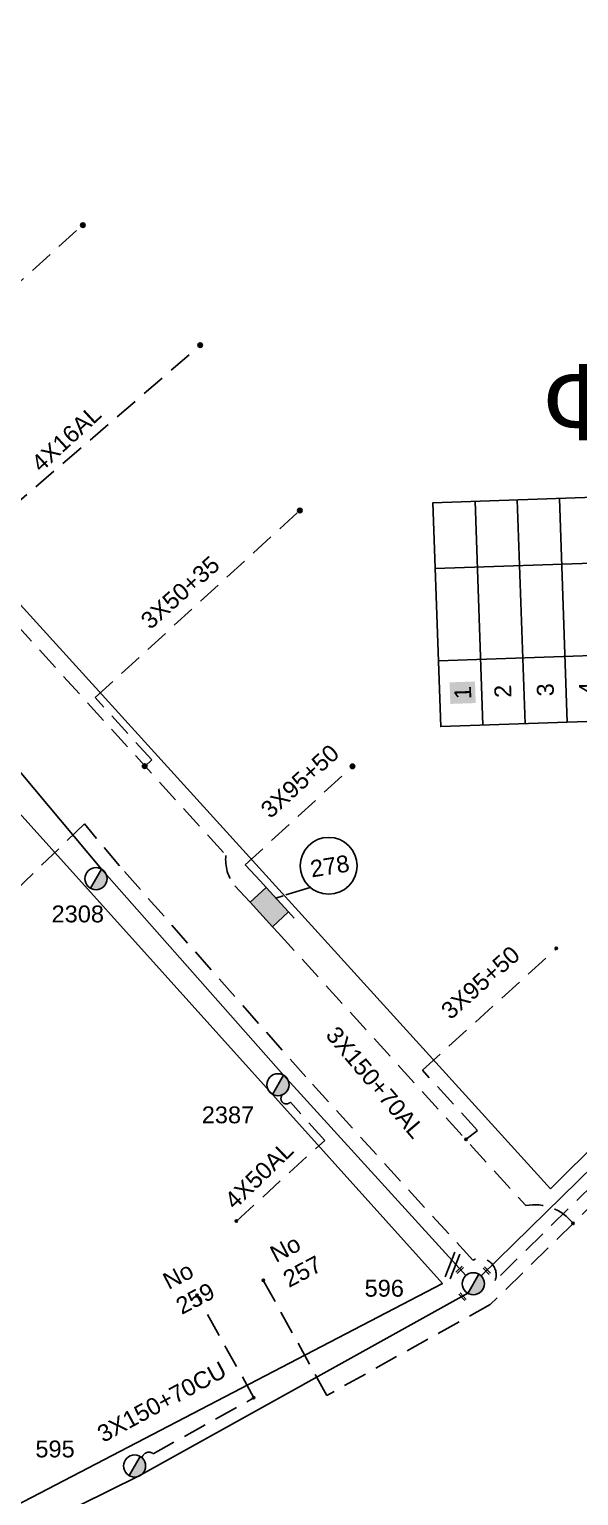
# Model space of a CAD drawing. Header units: millimetres. Extents: x 1421 to 13344, y 800 to 1949.
# Drawn here: x 11767.1 to 11825.7, y 1113.6 to 1270.1 of the extents above; entities that cross this region are included whole.
import ezdxf
from ezdxf.enums import TextEntityAlignment as Align

# ---------------------------------------------------------------- set-up
doc = ezdxf.new("R2010")
doc.units = ezdxf.units.MM
doc.linetypes.add('DASHED', pattern=[19.05, 12.7, -6.35])
for name, color, linetype in [('Link Box 4 Διευθύνσεων', 7, 'Continuous'), ('Άγνωστα', 7, 'Continuous'), ('Ασφαλειοκιβώτια Χ.Τ 9 αναχωρήσεων', 7, 'Continuous'), ('Γυμνά εναέρια ΧΤ και ΦΟΠ (3Φ)   4x50+16AL', 7, 'Continuous'), ('Καλωδια Χ.Τ. 3x50+35', 7, 'Continuous'), ('Καλωδια ΧΤ  3X95+50', 7, 'Continuous'), ('Καλώδια ΧΤ   3x150+50CU', 7, 'DASHED'), ('Καλώδια ΧΤ   3x150+70AL', 7, 'DASHED'), ('Καλώδια ΧΤ   3x150AL+50CU', 7, 'DASHED'), ('Μηχανική τομή', 7, 'Continuous'), ('Στύλος ΦΜ', 7, 'Continuous'), ('Στύλος ΦΜ @ 1', 7, 'Continuous'), ('Συνδέσεις', 7, 'Continuous'), ('Συνεστραμμένα ΧΤ   3x70+54.6+25 AL', 7, 'SYN_LINE'), ('Τομή', 7, 'Continuous'), ('Υπόβαθρο ΔΕΗ', 7, 'Continuous'), ('Υπόγεια καλώδια Παροχών ΧΤ   4x16AL', 7, 'DASHED'), ('Υπόγεια καλώδια Παροχών ΧΤ   4x50AL', 7, 'DASHED')]:
    doc.layers.add(name, color=color, linetype=linetype)
doc.styles.get("Standard").update_dxf_attribs({"font": 'ARIAL.TTF'})
doc.linetypes.add('SYN_LINE', pattern='A,0.5,-0.0001,["/\\/\\/\\/",Standard,S=0.1,R=0,X=0,Y=-0.05],-0.25', length=0.7501)

# ---------------------------------------------------------------- blocks, each defined once
blk = doc.blocks.new('LINK BOX 4 ΑΝΑΧΩΡΗΣΕΩΝ')
at = {"layer": 'Link Box 4 Διευθύνσεων', "ltscale": 40}
blk.add_hatch(color=256, dxfattribs=at).paths.add_polyline_path([(-3.54, 0), (-3.54, -4.67), (3.54, -4.67), (3.54, 0)])
for p, q in [((-3.54, 0), (-5.33, 0)), ((5.33, 0), (3.54, 0)), ((-3.54, -4.67), (-5.33, -4.67)), ((5.33, -4.67), (3.54, -4.67))]:
    blk.add_line(p, q, dxfattribs=at)
blk.add_lwpolyline([(-3.54, -4.67), (-3.54, 0), (3.54, 0), (3.54, -4.67)], close=True, dxfattribs=at)
blk = doc.blocks.new('ΑΣΦΑΛΕΙΟΚΙΒΩΤΙΟ ΥΠΟΣΤΑΘΜΟΥ 9 ΑΝΑΧΩΡΗΣΕΩΝ')
at = {"layer": 'Ασφαλειοκιβώτια Χ.Τ 9 αναχωρήσεων', "ltscale": 40}
for p, q in [((-23.8, 40.36), (24.02, 40.36)), ((-9.72, 40.36), (-9.72, -40.64)), ((9.94, 40.36), (9.94, -40.64)), ((-23.8, 31.36), (24.02, 31.36)), ((-23.8, 22.36), (24.02, 22.36)), ((-23.8, 13.36), (24.02, 13.36)), ((-23.8, 4.36), (24.02, 4.36)), ((-23.8, -4.64), (24.02, -4.64)), ((-23.8, -13.64), (24.02, -13.64)), ((-23.8, -22.64), (24.02, -22.64)), ((-23.8, -31.64), (24.02, -31.64))]:
    blk.add_line(p, q, dxfattribs=at)
at = {"layer": 'Ασφαλειοκιβώτια Χ.Τ 9 αναχωρήσεων'}
blk.add_lwpolyline([(-23.8, -40.64), (24.02, -40.64), (24.02, 40.36), (-23.8, 40.36)], close=True, dxfattribs=at)
for s, p in [('1', (-18.12, 33.62)), ('2', (-18.12, 25.05)), ('3', (-18.12, 15.98)), ('4', (-18.12, 6.96)), ('5', (-18.12, -2.05)), ('6', (-18.12, -11.19)), ('7', (-18.12, -19.43)), ('8', (-18.12, -29.12)), ('9', (-18.12, -37.81))]:
    blk.add_text(s, height=3.6, dxfattribs=at).set_placement(p)
at = {"layer": 'Ασφαλειοκιβώτια Χ.Τ 9 αναχωρήσεων', "ltscale": 40}
for tag, height, p in [('ΟΝΟΜΑ', 5, (-0.16, 44.31)), ('ΚΕΙΜΕΝΟ 1', 2, (17.06, 35.59)), ('ΚΕΙΜΕΝΟ 2', 2, (17.06, 26.88)), ('ΚΕΙΜΕΝΟ 3', 2, (17.06, 17.69)), ('ΚΕΙΜΕΝΟ 4', 2, (17.06, 8.71)), ('ΚΕΙΜΕΝΟ 5', 2, (17.06, -0.13)), ('ΚΕΙΜΕΝΟ 6', 2, (17.06, -9.05)), ('ΚΕΙΜΕΝΟ 7', 2, (17.06, -18.13)), ('ΚΕΙΜΕΝΟ 8', 2, (17.06, -26.85)), ('ΚΕΙΜΕΝΟ 9', 2, (17.06, -35.99)), ('ΣΧ', 2, (-0.1, -42.64))]:
    blk.add_attdef(tag, text='', height=height, dxfattribs=at).set_placement(p, align=Align.MIDDLE_CENTER)
blk = doc.blocks.new('ΥΠΑΡΧΩΝ ΤΣΙΜΕΝΤΕΝΙΟΣ ΣΤΥΛΟΣ')
at = {"layer": 'Στύλος ΦΜ'}
blk.add_hatch(color=7, dxfattribs=at).paths.add_polyline_path([(-1.29, -2.28, 0.574793), (2.62, 0, 0.268822), (1.3, 2.27)])
at = {"layer": 'Στύλος ΦΜ', "color": 7}
blk.add_line((-1.29, -2.28), (1.3, 2.27), dxfattribs=at)
blk.add_circle((0, 0), 2.62, dxfattribs=at)
at = {"layer": 'Στύλος ΦΜ', "flags": 4}
for tag, p in [('ΑΡΙΘΜΟΣ', (-4.68, 8.05)), ('ΤΥΠΟΣ', (-4.91, 3.03))]:
    blk.add_attdef(tag, p, '', height=4, dxfattribs=at)
blk = doc.blocks.new('ΜΗΧΑΝΙΚΗ ΤΟΜΗ')
at = {"layer": 'Μηχανική τομή', "ltscale": 40}
for p, q in [((-1.89, 0.78), (1.89, 0.78)), ((1.89, 0), (-1.89, 0))]:
    blk.add_line(p, q, dxfattribs=at)
blk = doc.blocks.new('_ΣΥΝΔΕΣΗ')
at = {"layer": 'Συνδέσεις', "linetype": 'SYN_LINE', "ltscale": 40}
blk.add_hatch(color=256, dxfattribs=at).paths.add_polyline_path([(0.5, -0.01, 1), (-0.5, -0.01, 1)])
at = {"layer": 'Συνδέσεις'}
blk.add_circle((0, -0.01), 0.5, dxfattribs=at)
blk = doc.blocks.new('ΤΟΜΗ')
at = {"layer": 'Τομή', "ltscale": 40}
for p, q in [((-5.68, 0), (5.68, 0)), ((5.68, -2.33), (-5.68, -2.33))]:
    blk.add_line(p, q, dxfattribs=at)

msp = doc.modelspace()

# ---------------------------------------------------------------- hatches: boundary and pattern name
at = {"layer": 'Άγνωστα'}
for color in [1, 62, 151, 85, 173, 2, 30, 6]:
    msp.add_hatch(color=color, dxfattribs=at).paths.add_polyline_path([(11814.72248, 1198.21678), (11814.64324, 1200.5176), (11811.93379, 1200.42428), (11812.01304, 1198.12346)])

# ---------------------------------------------------------------- linework, layer by layer
at = {"layer": 'Γυμνά εναέρια ΧΤ και ΦΟΠ (3Φ)   4x50+16AL', "color": 2, "linetype": 'Continuous', "ltscale": 0.2}
msp.add_lwpolyline([(11701.88987, 1261.42476), (11715.54338, 1246.48717), (11733.81805, 1225.93093), (11764.77983, 1192.47925), (11774.80889, 1180.50095), (11794.21296, 1158.50445), (11813.66978, 1137.12738)], dxfattribs=at)
at = {"layer": 'Καλωδια Χ.Τ. 3x50+35', "color": 30, "linetype": 'DASHED', "ltscale": 0.2}
msp.add_lwpolyline([(11779.44919, 1191.47079), (11780.19214, 1192.14517), (11780.19214, 1192.14517), (11774.13156, 1198.79568), (11795.93635, 1218.74197)], dxfattribs=at)
at = {"layer": 'Καλωδια ΧΤ  3X95+50', "color": 30, "linetype": 'DASHED', "ltscale": 0.2}
for points in [[(11747.6916, 1226.45718), (11772.73125, 1249.18419)], [(11791.76566, 1179.19516), (11790.14591, 1180.95614), (11801.60316, 1191.49455)], [(11813.67855, 1151.63405), (11814.89466, 1152.5971), (11809.03836, 1159.04882), (11823.34274, 1172.03309)]]:
    msp.add_lwpolyline(points, dxfattribs=at)
at = {"layer": 'Καλώδια ΧΤ   3x150+50CU', "color": 30, "linetype": 'DASHED', "ltscale": 0.2}
msp.add_lwpolyline([(11793.65502, 1173.69338), (11820.06665, 1144.59647, -0.275841418), (11825.10823, 1142.70197)], format="xyb", dxfattribs=at)
at = {"layer": 'Καλώδια ΧΤ   3x150+70AL', "color": 30, "linetype": 'DASHED', "ltscale": 0.2}
msp.add_lwpolyline([(11747.6916, 1226.45718), (11788.07649, 1181.96635, 0.203709817), (11789.04149, 1178.70916), (11790.04782, 1177.61509)], format="xyb", dxfattribs=at)
at = {"layer": 'Καλώδια ΧΤ   3x150+70AL', "color": 27, "linetype": 'DASHED', "ltscale": 0.2}
msp.add_lwpolyline([(11779.13177, 1117.67437, -0.570297236), (11780.31937, 1118.11539), (11791.06416, 1124.08831)], format="xyb", dxfattribs=at)
at = {"layer": 'Καλώδια ΧΤ   3x150AL+50CU', "color": 6, "linetype": 'DASHED', "ltscale": 0.2}
msp.add_lwpolyline([(11882.42558, 1224.62897), (11886.29837, 1227.98149), (11897.48654, 1215.11389), (11879.92446, 1197.91822), (11850.4038, 1168.34147), (11833.28391, 1152.58409, -0.250951788), (11830.03452, 1149.59331), (11816.7989, 1136.59924, 0.675915527), (11814.40043, 1138.76237), (11796.59677, 1158.32313), (11776.7249, 1180.84992), (11772.979, 1185.32388), (11759.49691, 1172.25633)], format="xyb", dxfattribs=at)
at = {"layer": 'Καλώδια ΧΤ   3x150AL+50CU', "color": 30, "linetype": 'DASHED', "ltscale": 0.2}
msp.add_lwpolyline([(11836.56045, 1152.69667), (11831.45286, 1147.97093), (11830.60827, 1148.10163), (11830.60827, 1148.10163), (11816.2718, 1134.0268), (11798.83977, 1124.33651), (11792.12893, 1136.50029)], dxfattribs=at)
at = {"layer": 'Συνεστραμμένα ΧΤ   3x70+54.6+25 AL', "color": 62, "linetype": 'SYN_LINE', "ltscale": 20}
msp.add_lwpolyline([(11815.30342, 1137.08103), (11830.7923, 1152.28723), (11849.8357, 1169.66482), (11879.6812, 1199.56704), (11906.79465, 1226.11481)], dxfattribs=at)
at = {"layer": 'Συνεστραμμένα ΧΤ   3x70+54.6+25 AL', "color": 27, "linetype": 'SYN_LINE', "ltscale": 20}
msp.add_lwpolyline([(11727.69574, 1092.60952), (11738.23327, 1095.70185), (11778.76993, 1115.71372), (11813.88152, 1135.2319)], dxfattribs=at)
at = {"layer": 'Υπόβαθρο ΔΕΗ'}
for points in [[(11822.69472, 1146.39203), (11717.92025, 1261.81893), (11741.66147, 1284.6935), (11776.0413, 1351.71589), (11893.43568, 1216.69968), (11822.69472, 1146.39203)], [(11702.75798, 1127.72643), (11763.41625, 1189.34748), (11811.17072, 1136.2814), (11738.98636, 1098.68608), (11702.75798, 1127.72643)], [(11794.47727, 1177.74104), (11797.06228, 1178.5482)], [(11793.40975, 1177.40772), (11794.16734, 1177.64427)]]:
    msp.add_lwpolyline(points, dxfattribs=at)
msp.add_circle((11799.0374, 1180.85065), 3.03354, dxfattribs=at)
at = {"layer": 'Υπόγεια καλώδια Παροχών ΧΤ   4x16AL', "color": 30, "ltscale": 0.2}
msp.add_lwpolyline([(11759.14747, 1213.83659), (11785.3177, 1236.36869)], dxfattribs=at)
at = {"layer": 'Υπόγεια καλώδια Παροχών ΧΤ   4x50AL', "color": 2, "ltscale": 0.2}
msp.add_lwpolyline([(11789.19092, 1142.93507), (11798.61499, 1151.55153), (11798.61499, 1151.55153), (11798.61499, 1151.55153), (11794.94941, 1155.62482, -1.005432931), (11794.10137, 1156.40437)], format="xyb", dxfattribs=at)
at = {"layer": 'Υπόγεια καλώδια Παροχών ΧΤ   4x50AL', "color": 27, "linetype": 'DASHED', "ltscale": 0.2}
msp.add_lwpolyline([(11791.06416, 1124.08831), (11784.97248, 1135.04673)], dxfattribs=at)

# ---------------------------------------------------------------- block references
at = {"layer": 'Link Box 4 Διευθύνσεων', "xscale": 0.4999999999999998, "yscale": 0.4999999999999998, "zscale": 0.4999999999999998, "rotation": 312.6079278315868}
msp.add_blockref('LINK BOX 4 ΑΝΑΧΩΡΗΣΕΩΝ', (11793.56926, 1177.23431), dxfattribs=at)
at = {"layer": 'Ασφαλειοκιβώτια Χ.Τ 9 αναχωρήσεων', "xscale": 0.4999999999999997, "yscale": 0.4999999999999997, "zscale": 0.4999999999999997, "rotation": 91.97262806557677}
msp.add_blockref('ΑΣΦΑΛΕΙΟΚΙΒΩΤΙΟ ΥΠΟΣΤΑΘΜΟΥ 9 ΑΝΑΧΩΡΗΣΕΩΝ', (11830.74451, 1208.28655), dxfattribs=at)
at = {"layer": 'Μηχανική τομή'}
for p, xscale, yscale, zscale, rotation in [((11813.08241, 1137.65693), 0.249999999999919, 0.249999999999919, 0.249999999999919, 43.44704939892168), ((11815.8413, 1137.58611), 0.2500000000001928, 0.2500000000001928, 0.2500000000001928, 312.6268794242704), ((11813.22372, 1134.80303), 0.2500000000001928, 0.2500000000001928, 0.2500000000001928, 312.6268794242704)]:
    msp.add_blockref('ΜΗΧΑΝΙΚΗ ΤΟΜΗ', p, dxfattribs=dict(at, xscale=xscale, yscale=yscale, zscale=zscale, rotation=rotation))
at = {"layer": 'Στύλος ΦΜ @ 1', "ltscale": 40}
ref = msp.add_blockref('ΥΠΑΡΧΩΝ ΤΣΙΜΕΝΤΕΝΙΟΣ ΣΤΥΛΟΣ', (11774.22333, 1179.47906), dxfattribs=dict(at, xscale=0.4499999999998181, yscale=0.4499999999998181, zscale=0.4499999999998181))
ref.add_attrib('ΤΥΠΟΣ', '2308', (11769.47938, 1174.81397), dxfattribs={"layer": 'Στύλος ΦΜ', "height": 1.8, "flags": 4})
ref = msp.add_blockref('ΥΠΑΡΧΩΝ ΤΣΙΜΕΝΤΕΝΙΟΣ ΣΤΥΛΟΣ', (11793.6274, 1157.48256), dxfattribs=dict(at, xscale=0.4499999999998181, yscale=0.4499999999998181, zscale=0.4499999999998181))
ref.add_attrib('ΤΥΠΟΣ', '2387', (11785.49868, 1153.37607), dxfattribs={"layer": 'Στύλος ΦΜ', "height": 1.8, "flags": 4})
ref = msp.add_blockref('ΥΠΑΡΧΩΝ ΤΣΙΜΕΝΤΕΝΙΟΣ ΣΤΥΛΟΣ', (11814.46255, 1136.25637), dxfattribs=dict(at, xscale=0.4499999999998181, yscale=0.4499999999998181, zscale=0.4499999999998181))
ref.add_attrib('ΤΥΠΟΣ', '596', (11802.86752, 1134.87455), dxfattribs={"layer": 'Στύλος ΦΜ', "height": 1.8, "flags": 4})
ref = msp.add_blockref('ΥΠΑΡΧΩΝ ΤΣΙΜΕΝΤΕΝΙΟΣ ΣΤΥΛΟΣ', (11778.33407, 1116.80787), dxfattribs=dict(at, xscale=0.4499999999998181, yscale=0.4499999999998181, zscale=0.4499999999998181))
ref.add_attrib('ΤΥΠΟΣ', '595', (11767.75567, 1117.72522), dxfattribs={"layer": 'Στύλος ΦΜ', "height": 1.8, "flags": 4})
at = {"layer": 'Συνδέσεις'}
for p, xscale, yscale, zscale in [((11772.82101, 1249.20612), 0.4777242751394019, 0.4777242751394019, 0.4777242751394019), ((11785.33621, 1236.40486), 0.4777242751394019, 0.4777242751394019, 0.4777242751394019), ((11795.95792, 1218.76836), 0.4777242751394019, 0.4777242751394019, 0.4777242751394019), ((11779.40914, 1191.48853), 0.4777242751394019, 0.4777242751394019, 0.4777242751394019), ((11801.58093, 1191.47123), 0.4777242751394019, 0.4777242751394019, 0.4777242751394019), ((11823.30838, 1172.06166), 0.25, 0.25, 0.25), ((11813.69571, 1151.64989), 0.25, 0.25, 0.25), ((11789.20083, 1142.94318), 0.25, 0.25, 0.25), ((11825.09874, 1142.69264), 0.25, 0.25, 0.25), ((11792.07823, 1136.61708), 0.25, 0.25, 0.25), ((11785.0054, 1135.01309), 0.25, 0.25, 0.25), ((11791.03147, 1124.10316), 0.25, 0.25, 0.25)]:
    msp.add_blockref('_ΣΥΝΔΕΣΗ', p, dxfattribs=dict(at, xscale=xscale, yscale=yscale, zscale=zscale))
at = {"layer": 'Τομή', "xscale": 0.2499999999998873, "yscale": 0.2499999999998873, "zscale": 0.2499999999998873, "rotation": 248.1909067709115}
msp.add_blockref('ΤΟΜΗ', (11812.51303, 1138.09324), dxfattribs=at)

# ---------------------------------------------------------------- texts
at = {"layer": 'Άγνωστα', "color": 7, "char_height": 1.8, "attachment_point": 1}
for s, insert, rotation in [('3X50+35', (11778.80981, 1207.32859), 41.6515654), ('3X95+50', (11791.6001, 1187.14389), 42.2238696), ('278', (11796.94413, 1181.38194), 9.0165632), ('3X95+50', (11810.83833, 1165.69567), 41.7660391), ('3X150+70CU', (11774.1351, 1120.84479), 28.4229663)]:
    msp.add_mtext_dynamic_manual_height_columns(s, width=1.8, gutter_width=12.5, heights=[0.04535], dxfattribs=dict(at, insert=insert, rotation=rotation))
at = {"layer": 'Άγνωστα', "color": 7}
note = msp.add_mtext_dynamic_manual_height_columns('No ', width=1.8, gutter_width=1.86996, heights=[0.04535, 0], dxfattribs=dict(at, insert=(11789.31617, 1138.34915), char_height=1.8, attachment_point=1, rotation=27.6193619))
for column, words in zip(note.columns.linked_columns, ['257']):
    column.text = words
note = msp.add_mtext_dynamic_manual_height_columns('No ', width=1.8, gutter_width=2.18129, heights=[0.04535, 1.87594], dxfattribs=dict(at, insert=(11777.6067, 1135.32598), char_height=1.8, attachment_point=1, rotation=27.6193619))
for column, words in zip(note.columns.linked_columns, ['259']):
    column.text = words
at = {"layer": 'Καλώδια ΧΤ   3x150+70AL', "color": 7, "insert": (11799.99571, 1163.90699), "char_height": 1.8, "attachment_point": 1, "rotation": 310.1808381}
msp.add_mtext_dynamic_manual_height_columns('3X150+70AL', width=1.8, gutter_width=12.5, heights=[0.04535], dxfattribs=at)
at = {"layer": 'Υπόβαθρο ΔΕΗ', "insert": (11821.76582, 1234.98686), "char_height": 8, "attachment_point": 1}
msp.add_mtext_dynamic_manual_height_columns('Φ{\\H1.0833x;Ψ}-25', width=84.657329, gutter_width=12.5, heights=[0], dxfattribs=at)
at = {"layer": 'Υπόγεια καλώδια Παροχών ΧΤ   4x16AL', "color": 7, "insert": (11767.13421, 1224.08683), "char_height": 1.8, "attachment_point": 1, "rotation": 42.633582}
msp.add_mtext_dynamic_manual_height_columns('4X16AL', width=1.8, gutter_width=12.5, heights=[0.04535], dxfattribs=at)
at = {"layer": 'Υπόγεια καλώδια Παροχών ΧΤ   4x50AL', "color": 7, "insert": (11787.75609, 1145.3852), "char_height": 1.8, "attachment_point": 1, "rotation": 44.0715503}
msp.add_mtext_dynamic_manual_height_columns('4X50AL', width=1.8, gutter_width=12.5, heights=[0.04535], dxfattribs=at)

doc.saveas('drawing.dxf')
